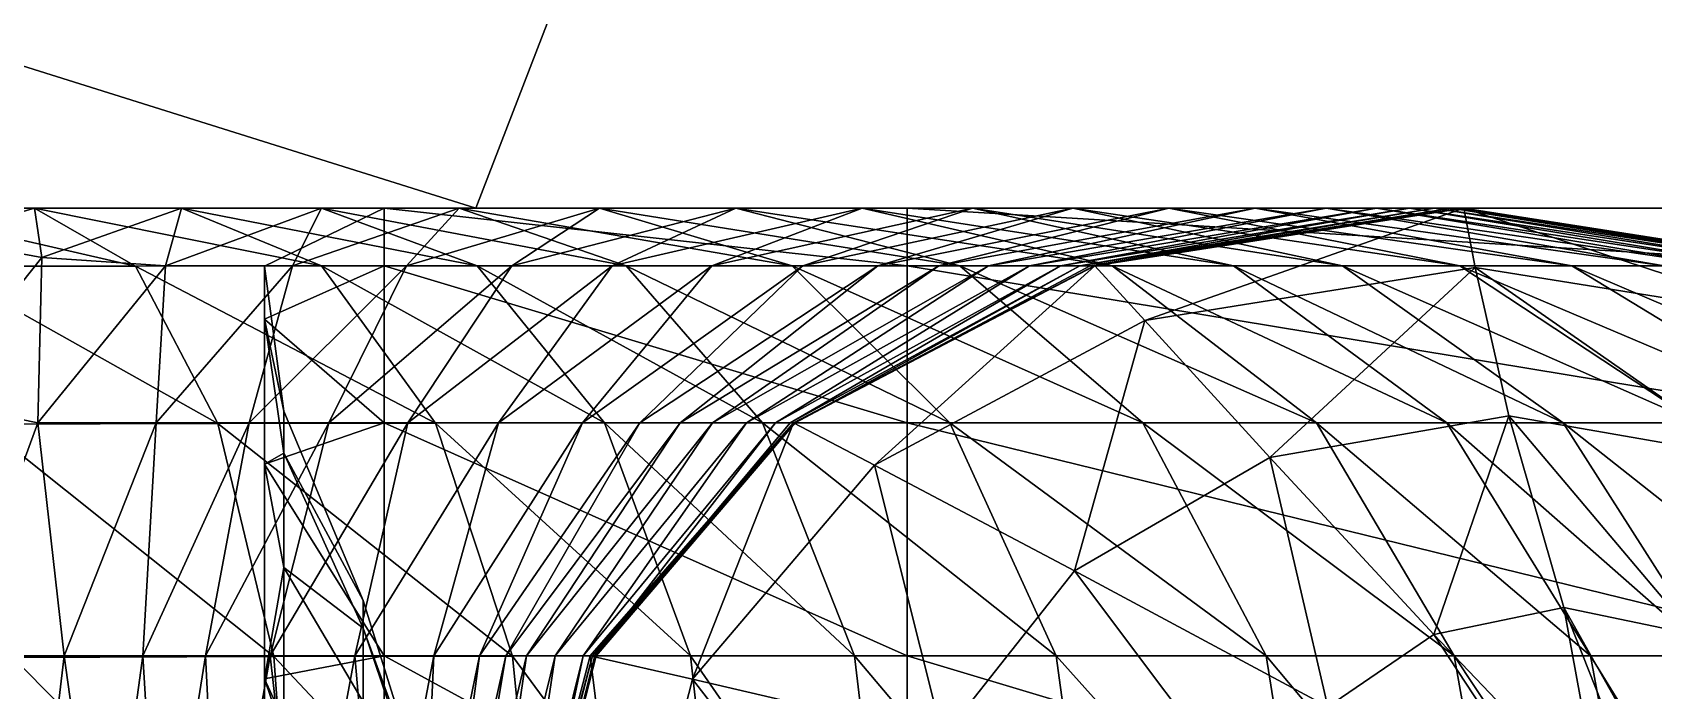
# Model space of a CAD drawing. Extents: x 0 to 32.6, y -11.9 to 11.9.
# Drawn here: x 18.352 to 20.233, y 3.69 to 4.454 of the extents above; entities that cross this region are included whole.
import ezdxf

# ---------------------------------------------------------------- set-up
doc = ezdxf.new("R2010")
doc.units = 0

msp = doc.modelspace()

# ---------------------------------------------------------------- linework, layer by layer
for points in [[(18.8664, 4.25), (17.401, 4.25, -0.1284), (17.5939, 4.65, -0.125)], [(17.401, 4.25, 0.1284), (18.8664, 4.25), (17.5939, 4.65, 0.125)], [(18.8664, 4.25), (17.5939, 4.65, -0.125), (19.0205, 4.65)], [(17.5939, 4.65, 0.125), (18.8664, 4.25), (19.0205, 4.65)], [(18.8664, 4.25), (17.401, 4.25), (17.401, 4.25, -0.0642)], [(17.401, 4.25), (18.8664, 4.25), (17.401, 4.25, 0.0642)], [(18.8664, 4.25), (17.401, 4.25, -0.0642), (17.401, 4.25, -0.1284)], [(17.401, 4.25, 0.0642), (18.8664, 4.25), (17.401, 4.25, 0.1284)], [(18.1783, 4.25, 1.2659), (18.3542, 4.25, 1.2673), (18.237, 4.216, 0.7579)], [(18.242, 4.1825, 1.7072), (18.4714, 4.1828, 1.6842), (18.1783, 4.25, 1.2659)], [(18.4714, 4.1828, 1.6842), (18.3542, 4.25, 1.2673), (18.1783, 4.25, 1.2659)], [(18.3542, 4.25, 1.2673), (18.363, 4.1929, 0.8242), (18.237, 4.216, 0.7579)], [(18.3542, 4.25, 1.2673), (18.525, 4.25, 1.248), (18.363, 4.1929, 0.8242)], [(18.4714, 4.1828, 1.6842), (18.6871, 4.1831, 1.6444), (18.3542, 4.25, 1.2673)], [(18.6871, 4.1831, 1.6444), (18.525, 4.25, 1.248), (18.3542, 4.25, 1.2673)], [(18.525, 4.25, 1.248), (18.5062, 4.1832, 0.8078), (18.363, 4.1929, 0.8242)], [(18.525, 4.25, 1.248), (18.6871, 4.25, 1.1957), (18.5062, 4.1832, 0.8078)], [(18.6871, 4.25, 1.1957), (18.6535, 4.1832, 0.7434), (18.5062, 4.1832, 0.8078)], [(18.6871, 4.1831, 1.6444), (18.8679, 4.1832, 1.5836), (18.525, 4.25, 1.248)], [(18.8679, 4.1832, 1.5836), (18.6871, 4.25, 1.1957), (18.525, 4.25, 1.248)], [(18.6212, 4.1828, -1.5), (18.76, 4.25, -1.5), (18.76, 4.1832, -1.9864)], [(18.76, 4.1832, -1.0136), (18.76, 4.25, -1.5), (18.6212, 4.1828, -1.5)], [(18.6871, 4.25, 1.1957), (18.8471, 4.25, 1.1224), (18.6535, 4.1832, 0.7434)], [(18.8471, 4.25, 1.1224), (18.786, 4.1832, 0.6881), (18.6535, 4.1832, 0.7434)], [(18.8679, 4.1832, 1.5836), (19.0406, 4.1832, 1.5014), (18.6871, 4.25, 1.1957)], [(19.0406, 4.1832, 1.5014), (18.8471, 4.25, 1.1224), (18.6871, 4.25, 1.1957)], [(18.76, 4.25, -1.5), (19.3666, 4.25, -1.5), (19.3666, 4.1832, -1.9864)], [(18.76, 4.25, -1.5), (19.3666, 4.1832, -1.9864), (18.76, 4.1832, -1.9864)], [(18.76, 4.1832, -1.0136), (19.3666, 4.1832, -1.0136), (18.76, 4.25, -1.5)], [(19.3666, 4.1832, -1.0136), (19.3666, 4.25, -1.5), (18.76, 4.25, -1.5)], [(18.8471, 4.25, 1.1224), (19.0097, 4.25, 1.046), (18.786, 4.1832, 0.6881)], [(19.0097, 4.25, 1.046), (18.9081, 4.1832, 0.6301), (18.786, 4.1832, 0.6881)], [(19.0406, 4.1832, 1.5014), (19.2334, 4.1832, 1.4039), (18.8471, 4.25, 1.1224)], [(19.2334, 4.1832, 1.4039), (19.0097, 4.25, 1.046), (18.8471, 4.25, 1.1224)], [(19.0097, 4.25, 1.046), (19.1679, 4.25, 0.9628), (18.9081, 4.1832, 0.6301)], [(19.1679, 4.25, 0.9628), (19.0245, 4.1832, 0.5574), (18.9081, 4.1832, 0.6301)], [(19.2334, 4.1832, 1.4039), (19.4276, 4.1832, 1.2954), (19.0097, 4.25, 1.046)], [(19.4276, 4.1832, 1.2954), (19.1679, 4.25, 0.9628), (19.0097, 4.25, 1.046)], [(19.1679, 4.25, 0.9628), (19.3145, 4.25, 0.8689), (19.0245, 4.1832, 0.5574)], [(19.3145, 4.25, 0.8689), (19.14, 4.1832, 0.4582), (19.0245, 4.1832, 0.5574)], [(19.3145, 4.25, 0.8689), (19.4426, 4.25, 0.7609), (19.14, 4.1832, 0.4582)], [(19.4426, 4.25, 0.7609), (19.2458, 4.1832, 0.3488), (19.14, 4.1832, 0.4582)], [(19.4276, 4.1832, 1.2954), (19.6045, 4.1832, 1.1805), (19.1679, 4.25, 0.9628)], [(19.6045, 4.1832, 1.1805), (19.3145, 4.25, 0.8689), (19.1679, 4.25, 0.9628)], [(19.4426, 4.25, 0.7609), (19.5588, 4.25, 0.6352), (19.2458, 4.1832, 0.3488)], [(19.5588, 4.25, 0.6352), (19.3326, 4.1832, 0.2488), (19.2458, 4.1832, 0.3488)], [(19.6045, 4.1832, 1.1805), (19.7452, 4.1832, 1.0635), (19.3145, 4.25, 0.8689)], [(19.7452, 4.1832, 1.0635), (19.4426, 4.25, 0.7609), (19.3145, 4.25, 0.8689)], [(19.5588, 4.25, 0.6352), (19.6702, 4.25, 0.4965), (19.3326, 4.1832, 0.2488)], [(19.6702, 4.25, 0.4965), (19.4032, 4.1832, 0.1515), (19.3326, 4.1832, 0.2488)], [(19.3666, 4.25, -1.5), (20.4694, 4.25, -1.5), (20.4694, 4.1832, -1.9864)], [(19.3666, 4.25, -1.5), (20.4694, 4.1832, -1.9864), (19.3666, 4.1832, -1.9864)], [(19.3666, 4.1832, -1.0136), (20.4694, 4.1832, -1.0136), (19.3666, 4.25, -1.5)], [(20.4694, 4.1832, -1.0136), (20.4694, 4.25, -1.5), (19.3666, 4.25, -1.5)], [(19.6702, 4.25, 0.4965), (19.7704, 4.25, 0.3528), (19.4032, 4.1832, 0.1515)], [(19.7704, 4.25, 0.3528), (19.4609, 4.1832, 0.0499), (19.4032, 4.1832, 0.1515)], [(19.7452, 4.1832, 1.0635), (19.8718, 4.1832, 0.9216), (19.4426, 4.25, 0.7609)], [(19.8718, 4.1832, 0.9216), (19.5588, 4.25, 0.6352), (19.4426, 4.25, 0.7609)], [(19.7704, 4.25, 0.3528), (19.8528, 4.25, 0.2125), (19.4609, 4.1832, 0.0499)], [(19.8528, 4.25, 0.2125), (19.5087, 4.1832, -0.0628), (19.4609, 4.1832, 0.0499)], [(19.8528, 4.25, 0.2125), (19.9109, 4.25, 0.0836), (19.5087, 4.1832, -0.0628)], [(19.9109, 4.25, 0.0836), (19.5447, 4.1832, -0.17), (19.5087, 4.1832, -0.0628)], [(19.9109, 4.25, 0.0836), (19.9495, 4.25, -0.0388), (19.5447, 4.1832, -0.17)], [(19.9495, 4.25, -0.0388), (19.567, 4.1832, -0.2593), (19.5447, 4.1832, -0.17)], [(19.8718, 4.1832, 0.9216), (20.0079, 4.1832, 0.7441), (19.5588, 4.25, 0.6352)], [(20.0079, 4.1832, 0.7441), (19.6702, 4.25, 0.4965), (19.5588, 4.25, 0.6352)], [(19.9495, 4.25, -0.0388), (19.9782, 4.25, -0.1644), (19.567, 4.1832, -0.2593)], [(19.9782, 4.25, -0.1644), (19.5789, 4.1832, -0.3436), (19.567, 4.1832, -0.2593)], [(19.9782, 4.25, -0.1644), (19.9978, 4.25, -0.2921), (19.5789, 4.1832, -0.3436)], [(19.9978, 4.25, -0.2921), (19.5836, 4.1832, -0.436), (19.5789, 4.1832, -0.3436)], [(19.9978, 4.25, -0.2921), (20.0089, 4.25, -0.4208), (19.5836, 4.1832, -0.436)], [(20.0089, 4.25, -0.4208), (19.5845, 4.1832, -0.5494), (19.5836, 4.1832, -0.436)], [(20.0089, 4.25, -0.4208), (20.0125, 4.25, -0.5494), (19.5845, 4.1832, -0.5494)], [(20.0125, 4.25, -0.5494), (19.6422, 4.1195, -0.6382), (19.5845, 4.1832, -0.5494)], [(20.0125, 4.25, -0.5494), (20.0257, 4.181, -0.6311), (19.6422, 4.1195, -0.6382)], [(20.0079, 4.1832, 0.7441), (20.1375, 4.1832, 0.5542), (19.6702, 4.25, 0.4965)], [(20.1375, 4.1832, 0.5542), (19.7704, 4.25, 0.3528), (19.6702, 4.25, 0.4965)], [(20.1375, 4.1832, 0.5542), (20.2446, 4.1832, 0.3751), (19.7704, 4.25, 0.3528)], [(20.2446, 4.1832, 0.3751), (19.8528, 4.25, 0.2125), (19.7704, 4.25, 0.3528)], [(20.2446, 4.1832, 0.3751), (20.3131, 4.1832, 0.23), (19.8528, 4.25, 0.2125)], [(20.3131, 4.1832, 0.23), (19.9109, 4.25, 0.0836), (19.8528, 4.25, 0.2125)], [(20.3131, 4.1832, 0.23), (20.3544, 4.1832, 0.0923), (19.9109, 4.25, 0.0836)], [(20.3544, 4.1832, 0.0923), (19.9495, 4.25, -0.0388), (19.9109, 4.25, 0.0836)], [(20.3544, 4.1832, 0.0923), (20.3895, 4.1832, -0.0696), (19.9495, 4.25, -0.0388)], [(20.3895, 4.1832, -0.0696), (19.9782, 4.25, -0.1644), (19.9495, 4.25, -0.0388)], [(20.3895, 4.1832, -0.0696), (20.4167, 4.1832, -0.2406), (19.9782, 4.25, -0.1644)], [(20.4167, 4.1832, -0.2406), (19.9978, 4.25, -0.2921), (19.9782, 4.25, -0.1644)], [(20.4167, 4.1832, -0.2406), (20.4343, 4.1832, -0.4056), (19.9978, 4.25, -0.2921)], [(20.4343, 4.1832, -0.4056), (20.0089, 4.25, -0.4208), (19.9978, 4.25, -0.2921)], [(20.4343, 4.1832, -0.4056), (20.4405, 4.1832, -0.5494), (20.0089, 4.25, -0.4208)], [(20.4405, 4.1832, -0.5494), (20.0125, 4.25, -0.5494), (20.0089, 4.25, -0.4208)], [(20.4405, 4.1832, -0.5494), (20.4092, 4.1195, -0.6239), (20.0125, 4.25, -0.5494)], [(20.4092, 4.1195, -0.6239), (20.0257, 4.181, -0.6311), (20.0125, 4.25, -0.5494)], [(18.237, 4.216, 0.7579), (18.363, 4.1929, 0.8242), (18.2306, 4.0268, 0.5074)], [(18.363, 4.1929, 0.8242), (18.3584, 4.0009, 0.4908), (18.2306, 4.0268, 0.5074)], [(18.5672, 4, 2.011), (18.4714, 4.1828, 1.6842), (18.242, 4.1825, 1.7072)], [(18.294, 3.9992, 2.0423), (18.5672, 4, 2.011), (18.242, 4.1825, 1.7072)], [(18.363, 4.1929, 0.8242), (18.5062, 4.1832, 0.8078), (18.3584, 4.0009, 0.4908)], [(18.5062, 4.1832, 0.8078), (18.4954, 4.0009, 0.4337), (18.3584, 4.0009, 0.4908)], [(18.8195, 4.0006, 1.9643), (18.6871, 4.1831, 1.6444), (18.4714, 4.1828, 1.6842)], [(18.5672, 4, 2.011), (18.8195, 4.0006, 1.9643), (18.4714, 4.1828, 1.6842)], [(18.5062, 4.1832, 0.8078), (18.6535, 4.1832, 0.7434), (18.4954, 4.0009, 0.4337)], [(18.6535, 4.1832, 0.7434), (18.6032, 4.0009, 0.3957), (18.4954, 4.0009, 0.4337)], [(18.6535, 4.1832, 0.7434), (18.786, 4.1832, 0.6881), (18.6032, 4.0009, 0.3957)], [(18.786, 4.1832, 0.6881), (18.6958, 4.0009, 0.3583), (18.6032, 4.0009, 0.3957)], [(18.6212, 4.1828, -1.5), (18.76, 4.1832, -1.9864), (18.6212, 4.1211, -1.9436)], [(18.6212, 4.1211, -1.9436), (18.76, 4.1832, -1.9864), (18.76, 4.0009, -2.3837)], [(18.76, 4.0009, -0.6163), (18.76, 4.1832, -1.0136), (18.6212, 4.1211, -1.0564)], [(18.6212, 4.1211, -1.0564), (18.76, 4.1832, -1.0136), (18.6212, 4.1828, -1.5)], [(18.6436, 4.0144, -1.5), (18.6212, 4.1828, -1.5), (18.6212, 4.1211, -1.9436)], [(18.6212, 4.1211, -1.0564), (18.6212, 4.1828, -1.5), (18.6436, 4.0144, -1.5)], [(19.0157, 4.0009, 1.9005), (18.8679, 4.1832, 1.5836), (18.6871, 4.1831, 1.6444)], [(18.8195, 4.0006, 1.9643), (19.0157, 4.0009, 1.9005), (18.6871, 4.1831, 1.6444)], [(18.786, 4.1832, 0.6881), (18.9081, 4.1832, 0.6301), (18.6958, 4.0009, 0.3583)], [(18.9081, 4.1832, 0.6301), (18.7876, 4.0009, 0.3029), (18.6958, 4.0009, 0.3583)], [(18.76, 4.1832, -1.9864), (19.3666, 4.1832, -1.9864), (19.3666, 4.0009, -2.3837)], [(18.76, 4.1832, -1.9864), (19.3666, 4.0009, -2.3837), (18.76, 4.0009, -2.3837)], [(18.76, 4.0009, -0.6163), (19.3666, 4.0009, -0.6163), (18.76, 4.1832, -1.0136)], [(19.3666, 4.0009, -0.6163), (19.3666, 4.1832, -1.0136), (18.76, 4.1832, -1.0136)], [(18.9081, 4.1832, 0.6301), (19.0245, 4.1832, 0.5574), (18.7876, 4.0009, 0.3029)], [(19.0245, 4.1832, 0.5574), (18.8927, 4.0009, 0.211), (18.7876, 4.0009, 0.3029)], [(19.0157, 4.0009, 1.9005), (19.1987, 4.0009, 1.8111), (18.8679, 4.1832, 1.5836)], [(19.1987, 4.0009, 1.8111), (19.0406, 4.1832, 1.5014), (18.8679, 4.1832, 1.5836)], [(19.0245, 4.1832, 0.5574), (19.14, 4.1832, 0.4582), (18.8927, 4.0009, 0.211)], [(19.14, 4.1832, 0.4582), (18.9901, 4.0009, 0.1148), (18.8927, 4.0009, 0.211)], [(19.14, 4.1832, 0.4582), (19.2458, 4.1832, 0.3488), (18.9901, 4.0009, 0.1148)], [(19.2458, 4.1832, 0.3488), (19.0567, 4.0009, 0.0465), (18.9901, 4.0009, 0.1148)], [(19.1987, 4.0009, 1.8111), (19.4162, 4.0009, 1.6963), (19.0406, 4.1832, 1.5014)], [(19.4162, 4.0009, 1.6963), (19.2334, 4.1832, 1.4039), (19.0406, 4.1832, 1.5014)], [(19.2458, 4.1832, 0.3488), (19.3326, 4.1832, 0.2488), (19.0567, 4.0009, 0.0465)], [(19.3326, 4.1832, 0.2488), (19.1033, 4.0009, -0.0131), (19.0567, 4.0009, 0.0465)], [(19.3326, 4.1832, 0.2488), (19.4032, 4.1832, 0.1515), (19.1033, 4.0009, -0.0131)], [(19.4032, 4.1832, 0.1515), (19.1408, 4.0009, -0.083), (19.1033, 4.0009, -0.0131)], [(19.4032, 4.1832, 0.1515), (19.4609, 4.1832, 0.0499), (19.1408, 4.0009, -0.083)], [(19.4609, 4.1832, 0.0499), (19.1801, 4.0009, -0.1824), (19.1408, 4.0009, -0.083)], [(19.4609, 4.1832, 0.0499), (19.5087, 4.1832, -0.0628), (19.1801, 4.0009, -0.1824)], [(19.5087, 4.1832, -0.0628), (19.2139, 4.0009, -0.2772), (19.1801, 4.0009, -0.1824)], [(19.5087, 4.1832, -0.0628), (19.5447, 4.1832, -0.17), (19.2139, 4.0009, -0.2772)], [(19.5447, 4.1832, -0.17), (19.231, 4.0009, -0.3368), (19.2139, 4.0009, -0.2772)], [(19.5447, 4.1832, -0.17), (19.567, 4.1832, -0.2593), (19.231, 4.0009, -0.3368)], [(19.567, 4.1832, -0.2593), (19.2366, 4.0009, -0.3857), (19.231, 4.0009, -0.3368)], [(19.4162, 4.0009, 1.6963), (19.6399, 4.0009, 1.5672), (19.2334, 4.1832, 1.4039)], [(19.6399, 4.0009, 1.5672), (19.4276, 4.1832, 1.2954), (19.2334, 4.1832, 1.4039)], [(19.5836, 4.1832, -0.436), (19.5845, 4.1832, -0.5494), (19.2348, 4.0009, -0.5494)], [(19.5836, 4.1832, -0.436), (19.2348, 4.0009, -0.5494), (19.2362, 4.0009, -0.4484)], [(19.5845, 4.1832, -0.5494), (19.3289, 3.9518, -0.6444), (19.2348, 4.0009, -0.5494)], [(19.5789, 4.1832, -0.3436), (19.5836, 4.1832, -0.436), (19.2362, 4.0009, -0.4484)], [(19.5789, 4.1832, -0.3436), (19.2362, 4.0009, -0.4484), (19.2366, 4.0009, -0.3857)], [(19.567, 4.1832, -0.2593), (19.5789, 4.1832, -0.3436), (19.2366, 4.0009, -0.3857)], [(19.5845, 4.1832, -0.5494), (19.6422, 4.1195, -0.6382), (19.3289, 3.9518, -0.6444)], [(19.3666, 4.1832, -1.9864), (20.4694, 4.1832, -1.9864), (20.4694, 4.0009, -2.3837)], [(19.3666, 4.1832, -1.9864), (20.4694, 4.0009, -2.3837), (19.3666, 4.0009, -2.3837)], [(19.3666, 4.0009, -0.6163), (20.4694, 4.0009, -0.6163), (19.3666, 4.1832, -1.0136)], [(20.4694, 4.0009, -0.6163), (20.4694, 4.1832, -1.0136), (19.3666, 4.1832, -1.0136)], [(19.6399, 4.0009, 1.5672), (19.8414, 4.0009, 1.435), (19.4276, 4.1832, 1.2954)], [(19.8414, 4.0009, 1.435), (19.6045, 4.1832, 1.1805), (19.4276, 4.1832, 1.2954)], [(19.8414, 4.0009, 1.435), (19.9925, 4.0009, 1.3108), (19.6045, 4.1832, 1.1805)], [(19.9925, 4.0009, 1.3108), (19.7452, 4.1832, 1.0635), (19.6045, 4.1832, 1.1805)], [(20.0257, 4.181, -0.6311), (19.7873, 3.9607, -0.6618), (19.6422, 4.1195, -0.6382)], [(19.9925, 4.0009, 1.3108), (20.1275, 4.0009, 1.1555), (19.7452, 4.1832, 1.0635)], [(20.1275, 4.0009, 1.1555), (19.8718, 4.1832, 0.9216), (19.7452, 4.1832, 1.0635)], [(20.0257, 4.181, -0.6311), (20.0646, 4.009, -0.6404), (19.7873, 3.9607, -0.6618)], [(20.1275, 4.0009, 1.1555), (20.2838, 4.0009, 0.9464), (19.8718, 4.1832, 0.9216)], [(20.2838, 4.0009, 0.9464), (20.0079, 4.1832, 0.7441), (19.8718, 4.1832, 0.9216)], [(20.2838, 4.0009, 0.9464), (20.4375, 4.0009, 0.7188), (20.0079, 4.1832, 0.7441)], [(20.4375, 4.0009, 0.7188), (20.1375, 4.1832, 0.5542), (20.0079, 4.1832, 0.7441)], [(20.4092, 4.1195, -0.6239), (20.342, 3.9607, -0.619), (20.0257, 4.181, -0.6311)], [(20.342, 3.9607, -0.619), (20.0646, 4.009, -0.6404), (20.0257, 4.181, -0.6311)], [(20.4375, 4.0009, 0.7188), (20.5647, 4.0009, 0.508), (20.1375, 4.1832, 0.5542)], [(20.5647, 4.0009, 0.508), (20.2446, 4.1832, 0.3751), (20.1375, 4.1832, 0.5542)], [(18.6436, 4.0144, -1.5), (18.6212, 4.1211, -1.9436), (18.6436, 3.9657, -1.8385)], [(18.6436, 3.9657, -1.8385), (18.6212, 4.1211, -1.9436), (18.6212, 3.953, -2.3064)], [(18.6212, 3.953, -0.6936), (18.6212, 4.1211, -1.0564), (18.6436, 3.9657, -1.1615)], [(18.6436, 3.9657, -1.1615), (18.6212, 4.1211, -1.0564), (18.6436, 4.0144, -1.5)], [(18.6212, 4.1211, -1.9436), (18.76, 4.0009, -2.3837), (18.6212, 3.953, -2.3064)], [(18.6212, 3.953, -0.6936), (18.76, 4.0009, -0.6163), (18.6212, 4.1211, -1.0564)], [(19.6422, 4.1195, -0.6382), (19.5607, 3.8294, -0.6804), (19.3289, 3.9518, -0.6444)], [(19.6422, 4.1195, -0.6382), (19.7873, 3.9607, -0.6618), (19.5607, 3.8294, -0.6804)], [(18.2306, 4.0268, 0.5074), (18.3584, 4.0009, 0.4908), (18.2587, 3.7307, 0.2771)], [(18.7355, 3.7947, -1.5), (18.6436, 4.0144, -1.5), (18.6436, 3.9657, -1.8385)], [(18.6436, 3.9657, -1.1615), (18.6436, 4.0144, -1.5), (18.7355, 3.7947, -1.5)], [(20.0646, 4.009, -0.6404), (19.9777, 3.7555, -0.6406), (19.7873, 3.9607, -0.6618)], [(20.0646, 4.009, -0.6404), (20.1283, 3.7866, -0.6085), (19.9777, 3.7555, -0.6406)], [(20.342, 3.9607, -0.619), (20.279, 3.7555, -0.5765), (20.0646, 4.009, -0.6404)], [(20.279, 3.7555, -0.5765), (20.1283, 3.7866, -0.6085), (20.0646, 4.009, -0.6404)], [(18.3584, 4.0009, 0.4908), (18.3888, 3.7307, 0.2249), (18.2587, 3.7307, 0.2771)], [(18.6318, 3.7297, 2.2242), (18.5672, 4, 2.011), (18.294, 3.9992, 2.0423)], [(18.3291, 3.7288, 2.2551), (18.6318, 3.7297, 2.2242), (18.294, 3.9992, 2.0423)], [(18.3584, 4.0009, 0.4908), (18.4954, 4.0009, 0.4337), (18.3888, 3.7307, 0.2249)], [(18.4954, 4.0009, 0.4337), (18.4799, 3.7307, 0.1985), (18.3888, 3.7307, 0.2249)], [(18.4954, 4.0009, 0.4337), (18.6032, 4.0009, 0.3957), (18.4799, 3.7307, 0.1985)], [(18.6032, 4.0009, 0.3957), (18.5527, 3.7307, 0.175), (18.4799, 3.7307, 0.1985)], [(18.6032, 4.0009, 0.3957), (18.6958, 4.0009, 0.3583), (18.5527, 3.7307, 0.175)], [(18.6958, 4.0009, 0.3583), (18.6278, 3.7307, 0.1313), (18.5527, 3.7307, 0.175)], [(18.9088, 3.7304, 2.1779), (18.8195, 4.0006, 1.9643), (18.5672, 4, 2.011)], [(18.6318, 3.7297, 2.2242), (18.9088, 3.7304, 2.1779), (18.5672, 4, 2.011)], [(18.6212, 3.953, -2.3064), (18.76, 4.0009, -2.3837), (18.76, 3.7307, -2.6517)], [(18.76, 3.7307, -0.3483), (18.76, 4.0009, -0.6163), (18.6212, 3.953, -0.6936)], [(18.6958, 4.0009, 0.3583), (18.7876, 4.0009, 0.3029), (18.6278, 3.7307, 0.1313)], [(18.7876, 4.0009, 0.3029), (18.7259, 3.7307, 0.0442), (18.6278, 3.7307, 0.1313)], [(18.7876, 4.0009, 0.3029), (18.8927, 4.0009, 0.211), (18.7259, 3.7307, 0.0442)], [(18.8927, 4.0009, 0.211), (18.8176, 3.7307, -0.043), (18.7259, 3.7307, 0.0442)], [(18.76, 4.0009, -2.3837), (19.3666, 4.0009, -2.3837), (19.3666, 3.7307, -2.6517)], [(18.76, 4.0009, -2.3837), (19.3666, 3.7307, -2.6517), (18.76, 3.7307, -2.6517)], [(18.76, 3.7307, -0.3483), (19.3666, 3.7307, -0.3483), (18.76, 4.0009, -0.6163)], [(19.3666, 3.7307, -0.3483), (19.3666, 4.0009, -0.6163), (18.76, 4.0009, -0.6163)], [(18.8927, 4.0009, 0.211), (18.9901, 4.0009, 0.1148), (18.8176, 3.7307, -0.043)], [(18.9901, 4.0009, 0.1148), (18.8706, 3.7307, -0.09), (18.8176, 3.7307, -0.043)], [(19.1154, 3.7307, 2.1142), (19.0157, 4.0009, 1.9005), (18.8195, 4.0006, 1.9643)], [(18.9088, 3.7304, 2.1779), (19.1154, 3.7307, 2.1142), (18.8195, 4.0006, 1.9643)], [(18.9901, 4.0009, 0.1148), (19.0567, 4.0009, 0.0465), (18.8706, 3.7307, -0.09)], [(19.0567, 4.0009, 0.0465), (18.901, 3.7307, -0.124), (18.8706, 3.7307, -0.09)], [(19.0567, 4.0009, 0.0465), (19.1033, 4.0009, -0.0131), (18.901, 3.7307, -0.124)], [(19.1033, 4.0009, -0.0131), (18.9249, 3.7307, -0.1726), (18.901, 3.7307, -0.124)], [(19.1033, 4.0009, -0.0131), (19.1408, 4.0009, -0.083), (18.9249, 3.7307, -0.1726)], [(19.1408, 4.0009, -0.083), (18.9585, 3.7307, -0.263), (18.9249, 3.7307, -0.1726)], [(19.1408, 4.0009, -0.083), (19.1801, 4.0009, -0.1824), (18.9585, 3.7307, -0.263)], [(19.1801, 4.0009, -0.1824), (18.9908, 3.7307, -0.3494), (18.9585, 3.7307, -0.263)], [(19.1801, 4.0009, -0.1824), (19.2139, 4.0009, -0.2772), (18.9908, 3.7307, -0.3494)], [(19.2139, 4.0009, -0.2772), (19.0043, 3.7307, -0.389), (18.9908, 3.7307, -0.3494)], [(19.2362, 4.0009, -0.4484), (19.2348, 4.0009, -0.5494), (18.999, 3.7307, -0.5494)], [(19.2362, 4.0009, -0.4484), (18.999, 3.7307, -0.5494), (19.0018, 3.7307, -0.4568)], [(19.2348, 4.0009, -0.5494), (19.1176, 3.7035, -0.6488), (18.999, 3.7307, -0.5494)], [(19.2366, 4.0009, -0.3857), (19.2362, 4.0009, -0.4484), (19.0018, 3.7307, -0.4568)], [(19.2366, 4.0009, -0.3857), (19.0018, 3.7307, -0.4568), (19.0058, 3.7307, -0.4141)], [(19.2139, 4.0009, -0.2772), (19.231, 4.0009, -0.3368), (19.0043, 3.7307, -0.389)], [(19.231, 4.0009, -0.3368), (19.0058, 3.7307, -0.4141), (19.0043, 3.7307, -0.389)], [(19.231, 4.0009, -0.3368), (19.2366, 4.0009, -0.3857), (19.0058, 3.7307, -0.4141)], [(19.1154, 3.7307, 2.1142), (19.3054, 3.7307, 2.0199), (19.0157, 4.0009, 1.9005)], [(19.3054, 3.7307, 2.0199), (19.1987, 4.0009, 1.8111), (19.0157, 4.0009, 1.9005)], [(19.2348, 4.0009, -0.5494), (19.3289, 3.9518, -0.6444), (19.1176, 3.7035, -0.6488)], [(19.3054, 3.7307, 2.0199), (19.5395, 3.7307, 1.8935), (19.1987, 4.0009, 1.8111)], [(19.5395, 3.7307, 1.8935), (19.4162, 4.0009, 1.6963), (19.1987, 4.0009, 1.8111)], [(19.3666, 4.0009, -2.3837), (20.4694, 4.0009, -2.3837), (20.4694, 3.7307, -2.6517)], [(19.3666, 4.0009, -2.3837), (20.4694, 3.7307, -2.6517), (19.3666, 3.7307, -2.6517)], [(19.3666, 3.7307, -0.3483), (20.4694, 3.7307, -0.3483), (19.3666, 4.0009, -0.6163)], [(20.4694, 3.7307, -0.3483), (20.4694, 4.0009, -0.6163), (19.3666, 4.0009, -0.6163)], [(19.5395, 3.7307, 1.8935), (19.783, 3.7307, 1.7505), (19.4162, 4.0009, 1.6963)], [(19.783, 3.7307, 1.7505), (19.6399, 4.0009, 1.5672), (19.4162, 4.0009, 1.6963)], [(19.783, 3.7307, 1.7505), (20.0012, 3.7307, 1.6066), (19.6399, 4.0009, 1.5672)], [(20.0012, 3.7307, 1.6066), (19.8414, 4.0009, 1.435), (19.6399, 4.0009, 1.5672)], [(20.0012, 3.7307, 1.6066), (20.1593, 3.7307, 1.4775), (19.8414, 4.0009, 1.435)], [(20.1593, 3.7307, 1.4775), (19.9925, 4.0009, 1.3108), (19.8414, 4.0009, 1.435)], [(20.1593, 3.7307, 1.4775), (20.3, 3.7307, 1.3134), (19.9925, 4.0009, 1.3108)], [(20.3, 3.7307, 1.3134), (20.1275, 4.0009, 1.1555), (19.9925, 4.0009, 1.3108)], [(20.3, 3.7307, 1.3134), (20.4699, 3.7307, 1.0829), (20.1275, 4.0009, 1.1555)], [(20.4699, 3.7307, 1.0829), (20.2838, 4.0009, 0.9464), (20.1275, 4.0009, 1.1555)], [(18.6436, 3.9657, -1.8385), (18.6212, 3.953, -2.3064), (18.6436, 3.8332, -2.1164)], [(18.6436, 3.8332, -0.8836), (18.6212, 3.953, -0.6936), (18.6436, 3.9657, -1.1615)], [(18.6436, 3.8332, -2.1164), (18.6212, 3.953, -2.3064), (18.6212, 3.7041, -2.5513)], [(18.6212, 3.7041, -0.4487), (18.6212, 3.953, -0.6936), (18.6436, 3.8332, -0.8836)], [(18.6212, 3.953, -2.3064), (18.76, 3.7307, -2.6517), (18.6212, 3.7041, -2.5513)], [(18.6212, 3.7041, -0.4487), (18.76, 3.7307, -0.3483), (18.6212, 3.953, -0.6936)], [(18.7355, 3.7947, -1.5), (18.6436, 3.9657, -1.8385), (18.7355, 3.7629, -1.7063)], [(18.7355, 3.7629, -1.7063), (18.6436, 3.9657, -1.8385), (18.6436, 3.8332, -2.1164)], [(18.6436, 3.8332, -0.8836), (18.6436, 3.9657, -1.1615), (18.7355, 3.7629, -1.2937)], [(18.7355, 3.7629, -1.2937), (18.6436, 3.9657, -1.1615), (18.7355, 3.7947, -1.5)], [(19.3289, 3.9518, -0.6444), (19.4079, 3.6357, -0.6936), (19.1176, 3.7035, -0.6488)], [(19.3289, 3.9518, -0.6444), (19.5607, 3.8294, -0.6804), (19.4079, 3.6357, -0.6936)], [(19.7873, 3.9607, -0.6618), (19.8546, 3.6716, -0.6686), (19.5607, 3.8294, -0.6804)], [(19.7873, 3.9607, -0.6618), (19.9777, 3.7555, -0.6406), (19.8546, 3.6716, -0.6686)], [(18.6436, 3.8332, -2.1164), (18.6212, 3.7041, -2.5513), (18.6436, 3.6377, -2.3045)], [(18.6436, 3.6377, -0.6955), (18.6212, 3.7041, -0.4487), (18.6436, 3.8332, -0.8836)], [(18.7355, 3.7629, -1.7063), (18.6436, 3.8332, -2.1164), (18.7355, 3.6772, -1.8767)], [(18.7355, 3.6772, -1.8767), (18.6436, 3.8332, -2.1164), (18.6436, 3.6377, -2.3045)], [(18.6436, 3.6377, -0.6955), (18.6436, 3.8332, -0.8836), (18.7355, 3.6772, -1.1233)], [(18.7355, 3.6772, -1.1233), (18.6436, 3.8332, -0.8836), (18.7355, 3.7629, -1.2937)], [(19.5607, 3.8294, -0.6804), (19.7716, 3.5485, -0.6884), (19.4079, 3.6357, -0.6936)], [(19.5607, 3.8294, -0.6804), (19.8546, 3.6716, -0.6686), (19.7716, 3.5485, -0.6884)], [(18.8049, 3.5733, -1.5), (18.7355, 3.7947, -1.5), (18.7355, 3.7629, -1.7063)], [(18.7355, 3.7629, -1.2937), (18.7355, 3.7947, -1.5), (18.8049, 3.5733, -1.5)], [(20.1283, 3.7866, -0.6085), (20.1713, 3.5524, -0.5951), (19.9777, 3.7555, -0.6406)], [(20.1283, 3.7866, -0.6085), (20.2158, 3.566, -0.5666), (20.1713, 3.5524, -0.5951)], [(20.279, 3.7555, -0.5765), (20.2603, 3.5524, -0.5381), (20.1283, 3.7866, -0.6085)], [(20.2603, 3.5524, -0.5381), (20.2158, 3.566, -0.5666), (20.1283, 3.7866, -0.6085)], [(18.8049, 3.5733, -1.5), (18.7355, 3.7629, -1.7063), (18.8049, 3.559, -1.5817)], [(18.8049, 3.559, -1.5817), (18.7355, 3.7629, -1.7063), (18.7355, 3.6772, -1.8767)], [(18.7355, 3.6772, -1.1233), (18.7355, 3.7629, -1.2937), (18.8049, 3.559, -1.4183)], [(18.8049, 3.559, -1.4183), (18.7355, 3.7629, -1.2937), (18.8049, 3.5733, -1.5)], [(19.9777, 3.7555, -0.6406), (20.135, 3.5159, -0.62), (19.8546, 3.6716, -0.6686)], [(19.9777, 3.7555, -0.6406), (20.1713, 3.5524, -0.5951), (20.135, 3.5159, -0.62)], [(18.2587, 3.7307, 0.2771), (18.3888, 3.7307, 0.2249), (18.3497, 3.4, 0.1482)], [(18.6555, 3.4, 2.3005), (18.6318, 3.7297, 2.2242), (18.3291, 3.7288, 2.2551)], [(18.342, 3.4, 2.3296), (18.6555, 3.4, 2.3005), (18.3291, 3.7288, 2.2551)], [(18.3888, 3.7307, 0.2249), (18.4347, 3.4, 0.1262), (18.3497, 3.4, 0.1482)], [(18.3888, 3.7307, 0.2249), (18.4799, 3.7307, 0.1985), (18.4347, 3.4, 0.1262)], [(18.4799, 3.7307, 0.1985), (18.5002, 3.4, 0.1078), (18.4347, 3.4, 0.1262)], [(18.4799, 3.7307, 0.1985), (18.5527, 3.7307, 0.175), (18.5002, 3.4, 0.1078)], [(18.5527, 3.7307, 0.175), (18.5692, 3.4, 0.0683), (18.5002, 3.4, 0.1078)], [(18.5527, 3.7307, 0.175), (18.6278, 3.7307, 0.1313), (18.5692, 3.4, 0.0683)], [(18.6278, 3.7307, 0.1313), (18.6648, 3.4, -0.0169), (18.5692, 3.4, 0.0683)], [(18.6212, 3.7041, -2.5513), (18.76, 3.7307, -2.6517), (18.76, 3.4, -2.75)], [(18.76, 3.4, -0.25), (18.76, 3.7307, -0.3483), (18.6212, 3.7041, -0.4487)], [(18.6278, 3.7307, 0.1313), (18.7259, 3.7307, 0.0442), (18.6648, 3.4, -0.0169)], [(18.9416, 3.4, 2.2556), (18.9088, 3.7304, 2.1779), (18.6318, 3.7297, 2.2242)], [(18.6555, 3.4, 2.3005), (18.9416, 3.4, 2.2556), (18.6318, 3.7297, 2.2242)], [(18.7259, 3.7307, 0.0442), (18.7544, 3.4, -0.1009), (18.6648, 3.4, -0.0169)], [(18.7259, 3.7307, 0.0442), (18.8176, 3.7307, -0.043), (18.7544, 3.4, -0.1009)], [(18.8176, 3.7307, -0.043), (18.8024, 3.4, -0.14), (18.7544, 3.4, -0.1009)], [(18.76, 3.7307, -2.6517), (19.3666, 3.7307, -2.6517), (19.3666, 3.4, -2.75)], [(18.76, 3.7307, -2.6517), (19.3666, 3.4, -2.75), (18.76, 3.4, -2.75)], [(18.76, 3.4, -0.25), (19.3666, 3.4, -0.25), (18.76, 3.7307, -0.3483)], [(19.3666, 3.4, -0.25), (19.3666, 3.7307, -0.3483), (18.76, 3.7307, -0.3483)], [(18.8176, 3.7307, -0.043), (18.8706, 3.7307, -0.09), (18.8024, 3.4, -0.14)], [(18.8706, 3.7307, -0.09), (18.8268, 3.4, -0.1647), (18.8024, 3.4, -0.14)], [(18.8706, 3.7307, -0.09), (18.901, 3.7307, -0.124), (18.8268, 3.4, -0.1647)], [(18.901, 3.7307, -0.124), (18.8457, 3.4, -0.2055), (18.8268, 3.4, -0.1647)], [(18.901, 3.7307, -0.124), (18.9249, 3.7307, -0.1726), (18.8457, 3.4, -0.2055)], [(18.9249, 3.7307, -0.1726), (18.8772, 3.4, -0.2926), (18.8457, 3.4, -0.2055)], [(18.9249, 3.7307, -0.1726), (18.9585, 3.7307, -0.263), (18.8772, 3.4, -0.2926)], [(18.9585, 3.7307, -0.263), (18.909, 3.4, -0.3759), (18.8772, 3.4, -0.2926)], [(19.1519, 3.4, 2.1926), (19.1154, 3.7307, 2.1142), (18.9088, 3.7304, 2.1779)], [(18.9416, 3.4, 2.2556), (19.1519, 3.4, 2.1926), (18.9088, 3.7304, 2.1779)], [(18.9585, 3.7307, -0.263), (18.9908, 3.7307, -0.3494), (18.909, 3.4, -0.3759)], [(18.9908, 3.7307, -0.3494), (18.9212, 3.4, -0.4082), (18.909, 3.4, -0.3759)], [(19.0018, 3.7307, -0.4568), (18.999, 3.7307, -0.5494), (18.9125, 3.4, -0.5494)], [(19.0018, 3.7307, -0.4568), (18.9125, 3.4, -0.5494), (18.9158, 3.4, -0.4599)], [(18.999, 3.7307, -0.5494), (19.0401, 3.4, -0.6505), (18.9125, 3.4, -0.5494)], [(19.0058, 3.7307, -0.4141), (19.0018, 3.7307, -0.4568), (18.9158, 3.4, -0.4599)], [(19.0058, 3.7307, -0.4141), (18.9158, 3.4, -0.4599), (18.9211, 3.4, -0.4245)], [(19.0043, 3.7307, -0.389), (19.0058, 3.7307, -0.4141), (18.9211, 3.4, -0.4245)], [(19.0043, 3.7307, -0.389), (18.9211, 3.4, -0.4245), (18.9212, 3.4, -0.4082)], [(18.9908, 3.7307, -0.3494), (19.0043, 3.7307, -0.389), (18.9212, 3.4, -0.4082)], [(18.999, 3.7307, -0.5494), (19.1176, 3.7035, -0.6488), (19.0401, 3.4, -0.6505)], [(19.1519, 3.4, 2.1926), (19.3445, 3.4, 2.0965), (19.1154, 3.7307, 2.1142)], [(19.3445, 3.4, 2.0965), (19.3054, 3.7307, 2.0199), (19.1154, 3.7307, 2.1142)], [(19.3445, 3.4, 2.0965), (19.5847, 3.4, 1.9658), (19.3054, 3.7307, 2.0199)], [(19.5847, 3.4, 1.9658), (19.5395, 3.7307, 1.8935), (19.3054, 3.7307, 2.0199)], [(19.3666, 3.7307, -2.6517), (20.4694, 3.7307, -2.6517), (20.4694, 3.4, -2.75)], [(19.3666, 3.7307, -2.6517), (20.4694, 3.4, -2.75), (19.3666, 3.4, -2.75)], [(19.3666, 3.4, -0.25), (20.4694, 3.4, -0.25), (19.3666, 3.7307, -0.3483)], [(20.4694, 3.4, -0.25), (20.4694, 3.7307, -0.3483), (19.3666, 3.7307, -0.3483)], [(19.5847, 3.4, 1.9658), (19.8355, 3.4, 1.8177), (19.5395, 3.7307, 1.8935)], [(19.8355, 3.4, 1.8177), (19.783, 3.7307, 1.7505), (19.5395, 3.7307, 1.8935)], [(19.8355, 3.4, 1.8177), (20.0598, 3.4, 1.6696), (19.783, 3.7307, 1.7505)], [(20.0598, 3.4, 1.6696), (20.0012, 3.7307, 1.6066), (19.783, 3.7307, 1.7505)], [(20.0598, 3.4, 1.6696), (20.2204, 3.4, 1.5387), (20.0012, 3.7307, 1.6066)], [(20.2204, 3.4, 1.5387), (20.1593, 3.7307, 1.4775), (20.0012, 3.7307, 1.6066)], [(20.2204, 3.4, 1.5387), (20.3632, 3.4, 1.3712), (20.1593, 3.7307, 1.4775)], [(20.3632, 3.4, 1.3712), (20.3, 3.7307, 1.3134), (20.1593, 3.7307, 1.4775)], [(18.6436, 3.6377, -2.3045), (18.6212, 3.7041, -2.5513), (18.6212, 3.4, -2.6412)], [(18.6212, 3.4, -0.3588), (18.6212, 3.7041, -0.4487), (18.6436, 3.6377, -0.6955)], [(18.6212, 3.7041, -2.5513), (18.76, 3.4, -2.75), (18.6212, 3.4, -2.6412)], [(18.6212, 3.4, -0.3588), (18.76, 3.4, -0.25), (18.6212, 3.7041, -0.4487)], [(19.1176, 3.7035, -0.6488), (19.3518, 3.4, -0.6986), (19.0401, 3.4, -0.6505)], [(19.1176, 3.7035, -0.6488), (19.4079, 3.6357, -0.6936), (19.3518, 3.4, -0.6986)]]:
    msp.add_3dface(points)

doc.saveas('drawing.dxf')
